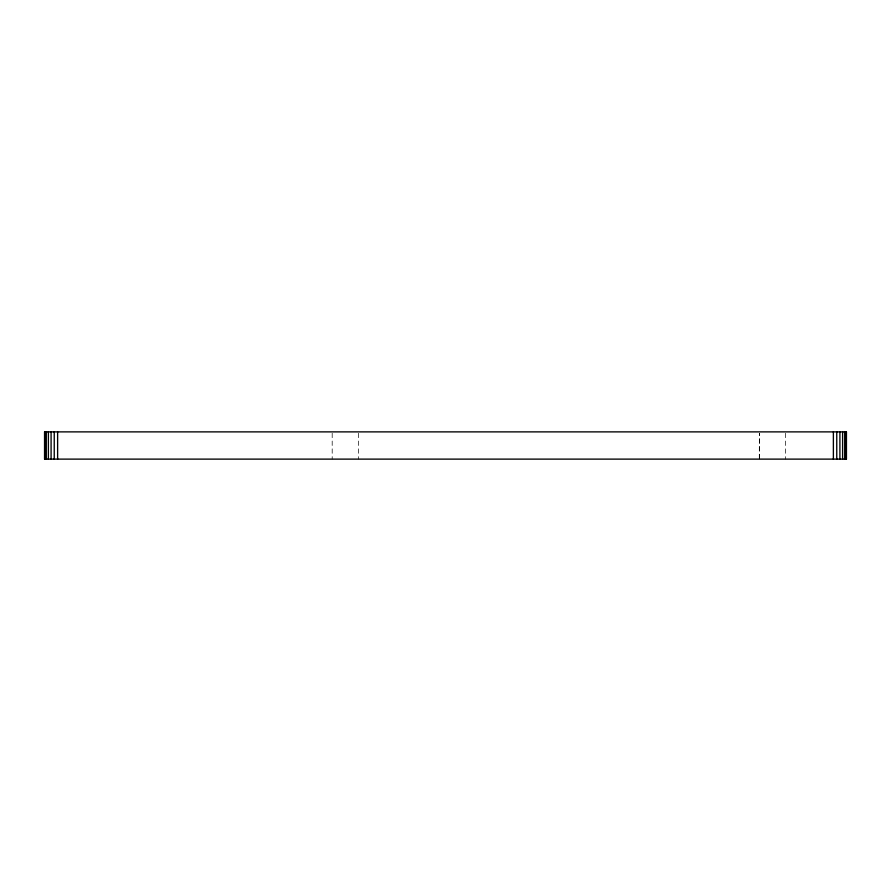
<?xml version="1.0" encoding="UTF-8"?>
<svg xmlns="http://www.w3.org/2000/svg" width="891" height="891" viewBox="0 0 891 891"><rect width="100%" height="100%" fill="white"/><g stroke="black" fill="none" stroke-linecap="round" stroke-linejoin="round"><path stroke-width="0.67" stroke-dasharray="4.46 3.34" d="M785.439 433.238L785.372 459.121M358.338 433.238L358.36 459.121M332.187 433.238L332.187 459.121M759.355 459.121L759.355 433.238L759.288 459.121"/><path stroke-width="1.34" d="M846.005 431.879L846.005 459.121M844.701 431.879L844.701 459.121M842.619 431.879L842.619 459.121M839.912 431.879L839.912 459.121M836.76 431.879L836.76 459.121M833.375 431.879L833.375 459.121M57.625 431.879L57.625 459.121M54.24 431.879L54.24 459.121M51.088 431.879L51.088 459.121M48.381 431.879L48.381 459.121M46.299 431.879L46.299 459.121M44.995 431.879L44.995 459.121M846.45 431.879L44.55 431.879L44.55 459.121L846.45 459.121L846.45 431.879"/></g></svg>
